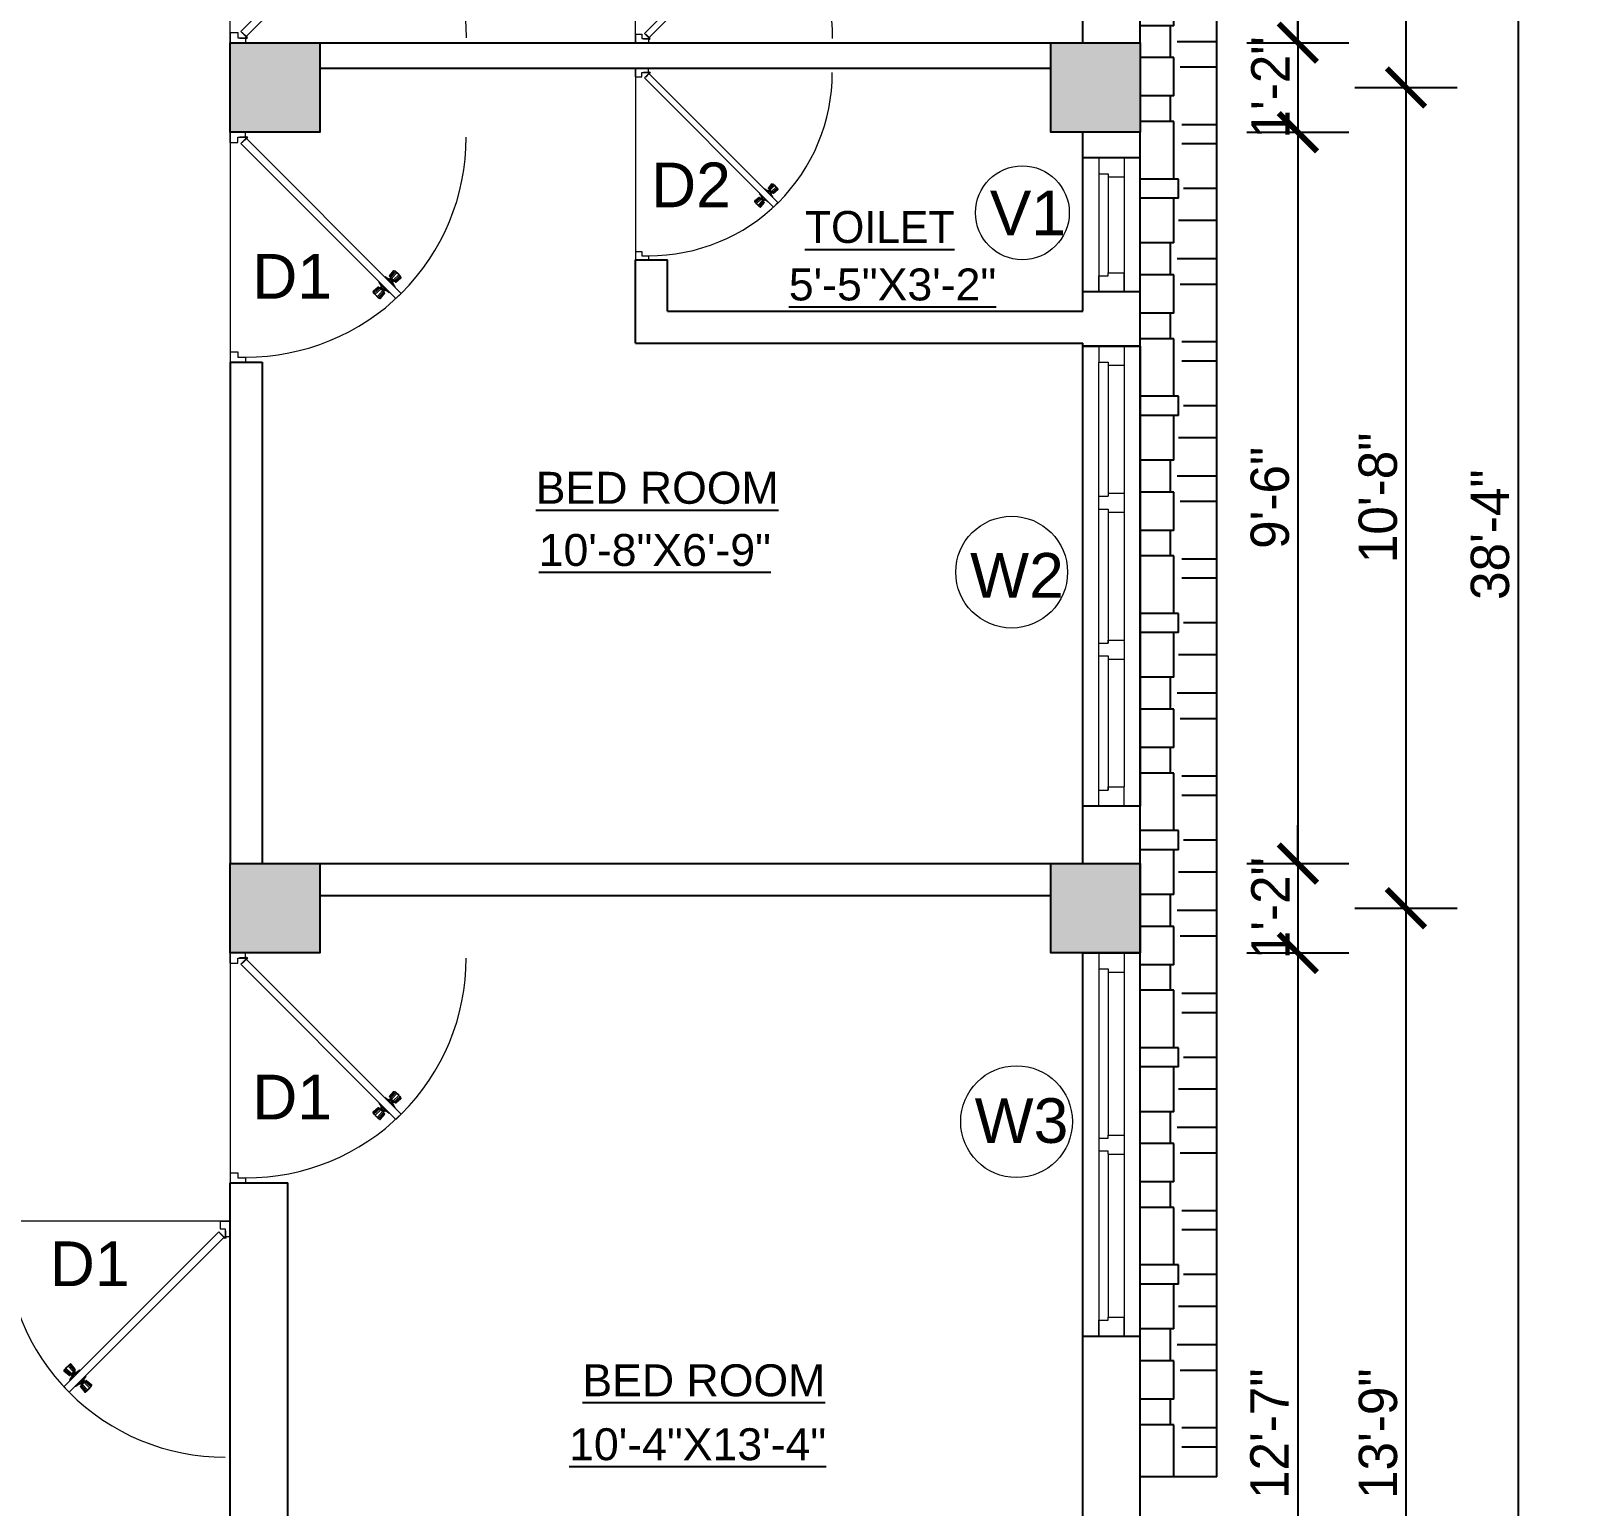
# Model space of a CAD drawing. Header units: inches. Extents: x 1397 to 20304, y -27267 to -746.
# Drawn here: x 10297.1 to 10537.9, y -18776.2 to -18545.3 of the extents above; entities that cross this region are included whole.
import ezdxf

# ---------------------------------------------------------------- set-up
doc = ezdxf.new("R2010")
doc.units = ezdxf.units.IN
doc.header["$LTSCALE"] = 17
doc.header["$MEASUREMENT"] = 0
for name, color, linetype, lineweight in [('25 BOT BAR', 12, 'Continuous', 25), ('DOOR & WIN', 1, 'Continuous', 25), ('OUTLINE', 1, 'Continuous', 25), ('PUERTAS', 7, 'Continuous', 9), ('TEXT', 231, 'Continuous', 20), ('WINDOW FRAME PLAN', 162, 'Continuous', 18)]:
    doc.layers.add(name, color=color, linetype=linetype, lineweight=lineweight)
doc.styles.add('ARCHITECTURE', font='stylu.ttf')
doc.styles.add('DIMTEXT', font='arial.ttf', dxfattribs={"height": 6})
doc.dimstyles.new('8 SCALE', dxfattribs={"dimscale": 0, "dimtxt": 6, "dimasz": 6, "dimexe": 8, "dimexo": 8, "dimgap": 1.25, "dimtad": 1, "dimdec": 0, "dimzin": 3, "dimdsep": 46, "dimlunit": 4, "dimtxsty": 'ARCHITECTURE', "dimblk": 'ARCHTICK', "dimcen": 8, "dimdle": 8, "dimclrd": 5, "dimclre": 5, "dimclrt": 7, "dimadec": 0, "dimazin": 0, "dimtfac": 0.75, "dimtdec": 0, "dimtix": 1, "dimtmove": 2, "dimatfit": 3, "dimldrblk": 'ARCHTICK', "dimfxl": 8, "dimfxlon": 1, "dimtolj": 1, "dimtzin": 0, "dimlwd": -1, "dimlwe": -1, "dimarcsym": 0})

# ---------------------------------------------------------------- blocks, each defined once
blk = doc.blocks.new('ffddd')
at = {"layer": 'DOOR & WIN'}
for p, q in [((-13345.31, -2388.07), (-13345.31, -2316.07)), ((-13336.31, -2316.07), (-13345.31, -2316.07)), ((-13336.31, -2316.07), (-13336.31, -2388.07)), ((-13336.31, -2388.07), (-13345.31, -2388.07)), ((-13336.31, -2388.07), (-13345.31, -2388.07))]:
    blk.add_line(p, q, dxfattribs=at)
at = {"layer": 'WINDOW FRAME PLAN'}
for p, q in [((-13342.81, -2316.07), (-13342.81, -2318.57)), ((-13338.81, -2316.07), (-13338.81, -2319.07)), ((-13342.81, -2385.57), (-13342.81, -2318.57)), ((-13342.81, -2318.57), (-13341.31, -2318.57)), ((-13341.31, -2318.57), (-13341.31, -2319.07)), ((-13341.31, -2319.07), (-13341.31, -2339.57)), ((-13341.31, -2319.07), (-13338.81, -2319.07)), ((-13338.81, -2319.07), (-13338.81, -2385.07)), ((-13342.81, -2339.57), (-13341.31, -2339.57)), ((-13341.31, -2339.07), (-13338.81, -2339.07)), ((-13342.81, -2341.57), (-13341.31, -2341.57)), ((-13341.31, -2341.57), (-13341.31, -2342.07)), ((-13341.31, -2341.57), (-13341.31, -2362.57)), ((-13341.31, -2342.07), (-13338.81, -2342.07)), ((-13342.81, -2362.57), (-13341.31, -2362.57)), ((-13341.31, -2362.07), (-13338.81, -2362.07)), ((-13341.31, -2362.57), (-13341.31, -2362.07)), ((-13342.81, -2364.57), (-13341.31, -2364.57)), ((-13341.31, -2364.57), (-13341.31, -2385.57)), ((-13341.31, -2365.07), (-13338.81, -2365.07)), ((-13342.81, -2388.07), (-13342.81, -2385.57)), ((-13342.81, -2385.57), (-13341.31, -2385.57)), ((-13341.31, -2385.07), (-13338.81, -2385.07)), ((-13341.31, -2385.57), (-13341.31, -2385.07)), ((-13338.81, -2388.07), (-13338.81, -2385.07))]:
    blk.add_line(p, q, dxfattribs=at)
blk = doc.blocks.new('3ft')
at = {"layer": 'PUERTAS', "color": 6}
for p, q in [((1.01, 2.52), (25.23, 26.74)), ((26.05, 25.92), (25.23, 26.74)), ((26.05, 25.92), (1.77, 1.64)), ((0.72, 1.52), (0.72, 2.44)), ((0.8, 1.52), (0.8, 2.41)), ((1.57, 1.84), (0.94, 2.47)), ((1.63, 1.89), (0.97, 2.55)), ((0, 2.4), (0, 0)), ((0.72, 2.4), (0, 2.4)), ((1.6, 0), (0, 0)), ((0.8, 1.52), (0.72, 1.52)), ((0.8, 1.2), (0.8, 1.52)), ((1.6, 1.2), (0.8, 1.2)), ((1.63, 1.89), (1.57, 1.84)), ((1.77, 1.64), (1.57, 1.84)), ((1.6, 0), (1.6, 1.2)), ((34.4, 0), (34.4, 1.2)), ((34.4, 1.2), (35.2, 1.2)), ((34.4, 0), (36, 0)), ((35.2, 1.2), (35.2, 2.4)), ((35.2, 2.4), (36, 2.4)), ((36, 0), (36, 2.4))]:
    blk.add_line(p, q, dxfattribs=at)
at = {"layer": 'PUERTAS', "color": 1}
for p, q in [((22.58, 26.7), (22.14, 26.26)), ((22.67, 26.73), (22.17, 26.23)), ((22.61, 26.67), (22.58, 26.7)), ((23.45, 25.91), (22.79, 26.73)), ((21.67, 25.73), (22.17, 26.23)), ((22.49, 24.95), (21.67, 25.61)), ((21.7, 25.82), (22.14, 26.26)), ((21.73, 25.79), (21.7, 25.82)), ((22.6, 24.96), (23.02, 25.38)), ((22.61, 24.25), (22.92, 24.72)), ((22.62, 24.13), (22.61, 24.14)), ((22.7, 25.07), (22.71, 25.06)), ((22.82, 25.06), (23.08, 25.32)), ((22.94, 24.95), (22.83, 25.07)), ((22.92, 24.72), (22.92, 24.72)), ((22.93, 24.94), (23.19, 25.21)), ((22.93, 24.84), (22.93, 24.83)), ((23.44, 25.81), (23.02, 25.38)), ((23.34, 25.58), (23.08, 25.32)), ((23.46, 25.47), (23.19, 25.21)), ((23.33, 25.7), (23.34, 25.69)), ((23.45, 25.46), (23.33, 25.57)), ((23.57, 25.47), (23.57, 25.47)), ((24.15, 25.79), (23.68, 25.48)), ((23.68, 25.48), (23.68, 25.48)), ((24.27, 25.78), (24.26, 25.79)), ((24.78, 24.15), (24.51, 23.89)), ((25.11, 24.14), (24.69, 23.71)), ((24.77, 24.14), (24.88, 24.03)), ((24.79, 24.38), (24.78, 24.37)), ((24.78, 24.26), (24.78, 24.26)), ((25.1, 24.84), (24.79, 24.38)), ((25.09, 24.96), (25.1, 24.95)), ((25.22, 24.14), (26.03, 23.48)), ((23.44, 23.31), (23.45, 23.3)), ((23.56, 23.3), (24.03, 23.61)), ((24.03, 23.61), (24.03, 23.62)), ((24.14, 23.62), (24.14, 23.62)), ((24.25, 23.62), (24.51, 23.89)), ((24.26, 23.29), (24.69, 23.71)), ((24.26, 23.63), (24.37, 23.52)), ((24.26, 23.18), (24.92, 22.37)), ((24.37, 23.52), (24.63, 23.77)), ((24.37, 23.4), (24.37, 23.4)), ((24.89, 24.03), (24.63, 23.77)), ((25, 24.03), (25, 24.03)), ((25.04, 22.36), (25.54, 22.86)), ((25.1, 22.42), (25.13, 22.39)), ((25.13, 22.39), (25.57, 22.83)), ((26.04, 23.37), (25.54, 22.86)), ((26.01, 23.27), (25.57, 22.83)), ((25.98, 23.3), (26.01, 23.27))]:
    blk.add_line(p, q, dxfattribs=at)
at = {"layer": 'PUERTAS', "color": 8}
for p, q in [((23.3, 25.66), (22.5, 26.56)), ((23.41, 25.77), (22.65, 26.71)), ((23.46, 25.83), (22.72, 26.75)), ((22.57, 24.94), (21.65, 25.68)), ((22.63, 24.99), (21.69, 25.75)), ((22.74, 25.1), (21.84, 25.9)), ((22.13, 26.28), (21.98, 26.13)), ((22.88, 25.24), (22.01, 26.06)), ((22.13, 26.28), (22.27, 26.42)), ((22.29, 26.41), (22.27, 26.42)), ((23.16, 25.52), (22.34, 26.39)), ((22.69, 24.32), (23.02, 24.83)), ((22.95, 24.96), (22.84, 25.07)), ((22.98, 24.99), (22.86, 25.1)), ((23.03, 25.04), (22.91, 25.15)), ((22.91, 24.53), (23.1, 24.91)), ((23.11, 25.12), (22.99, 25.23)), ((23.13, 24.76), (23.18, 24.99)), ((23.28, 25.3), (23.17, 25.41)), ((23.36, 25.37), (23.25, 25.49)), ((23.31, 24.94), (23.28, 25.08)), ((23.41, 25.43), (23.3, 25.54)), ((23.46, 25.09), (23.32, 25.13)), ((23.44, 25.45), (23.33, 25.56)), ((23.64, 25.27), (23.41, 25.22)), ((23.87, 25.49), (23.49, 25.3)), ((24.08, 25.71), (23.57, 25.38)), ((24.4, 24.15), (24.43, 24.01)), ((24.58, 24.33), (24.52, 24.1)), ((24.8, 24.56), (24.61, 24.18)), ((25.02, 24.77), (24.68, 24.26)), ((24.73, 24.1), (24.85, 23.99)), ((24.76, 24.13), (24.87, 24.02)), ((25.08, 24.1), (26.02, 23.34)), ((25.14, 24.15), (26.06, 23.41)), ((23.63, 23.38), (24.14, 23.72)), ((23.84, 23.6), (24.22, 23.79)), ((24.07, 23.82), (24.3, 23.88)), ((24.25, 24), (24.39, 23.97)), ((24.25, 23.26), (24.99, 22.34)), ((24.27, 23.64), (24.38, 23.53)), ((24.3, 23.67), (24.41, 23.56)), ((24.3, 23.32), (25.06, 22.38)), ((24.35, 23.72), (24.46, 23.61)), ((24.41, 23.43), (25.2, 22.53)), ((24.43, 23.8), (24.54, 23.69)), ((24.55, 23.57), (25.37, 22.7)), ((24.6, 23.97), (24.72, 23.86)), ((24.68, 24.05), (24.79, 23.94)), ((24.83, 23.85), (25.7, 23.03)), ((24.97, 23.99), (25.87, 23.2)), ((25.58, 22.82), (25.43, 22.67)), ((25.58, 22.82), (25.73, 22.97)), ((25.72, 22.98), (25.73, 22.97)), ((0, 0), (36, 0))]:
    blk.add_line(p, q, dxfattribs=at)
at = {"layer": 'PUERTAS', "color": 2}
for p, q in [((21.99, 26.11), (21.98, 26.13)), ((25.42, 22.68), (25.43, 22.67))]:
    blk.add_line(p, q, dxfattribs=at)
at = {"layer": 'PUERTAS', "color": 6}
for radius in [0.155, 0.0752]:
    blk.add_circle((0.82, 2.56), radius, dxfattribs=at)
blk.add_arc((0.82, 2.56), 34.38, 359.7285, 90.0333, dxfattribs=at)
at = {"layer": 'PUERTAS', "color": 1}
for centre, start, end in [((22.73, 26.68), 38.9236, 135), ((22.54, 25.01), 231.0764, 315), ((22.67, 24.2), 135, 225), ((22.77, 25.12), 225, 315), ((22.99, 24.89), 135, 219.7428), ((22.87, 24.78), 315, 39.7428), ((23.28, 25.63), 315, 45), ((23.39, 25.86), 315, 38.9236), ((23.51, 25.41), 50.2572, 135), ((23.62, 25.53), 230.2572, 315), ((24.2, 25.73), 45, 135), ((24.84, 24.31), 135, 219.7428), ((24.72, 24.21), 315, 39.7428), ((25.04, 24.89), 315, 45), ((25.17, 24.08), 51.0764, 135), ((23.51, 23.36), 225, 315), ((24.09, 23.56), 50.2572, 135), ((24.2, 23.68), 230.2572, 315), ((24.32, 23.23), 135, 218.9236), ((24.42, 23.46), 135, 225), ((24.94, 23.98), 45, 135), ((24.98, 22.42), 218.9236, 315), ((25.98, 23.42), 315, 51.0764)]:
    blk.add_arc(centre, 0.08, start, end, dxfattribs=at)
blk = doc.blocks.new('*U2802')
at = {"color": 3, "xscale": -1}
blk.add_blockref('3ft', (42, 0), dxfattribs=at)
blk = doc.blocks.new("5'")
at = {"layer": 'WINDOW FRAME PLAN'}
for p, q in [((10026.35, -7897.24), (10086.35, -7897.24)), ((10026.35, -7897.24), (10026.35, -7901.24)), ((10026.35, -7897.24), (10029.35, -7897.24)), ((10029.35, -7899.74), (10029.35, -7897.24)), ((10054.85, -7899.74), (10054.85, -7897.24)), ((10054.85, -7897.24), (10057.85, -7897.24)), ((10057.85, -7899.74), (10057.85, -7897.24)), ((10086.35, -7897.24), (10083.35, -7897.24)), ((10083.35, -7899.74), (10083.35, -7897.24)), ((10086.35, -7897.24), (10086.35, -7901.24)), ((10028.85, -7901.24), (10028.85, -7899.74)), ((10028.85, -7899.74), (10029.35, -7899.74)), ((10029.35, -7899.74), (10054.85, -7899.74)), ((10055.35, -7899.74), (10054.85, -7899.74)), ((10055.35, -7901.24), (10055.35, -7899.74)), ((10057.35, -7901.24), (10057.35, -7899.74)), ((10057.85, -7899.74), (10057.35, -7899.74)), ((10057.85, -7899.74), (10083.35, -7899.74)), ((10083.85, -7899.74), (10083.35, -7899.74)), ((10083.85, -7901.24), (10083.85, -7899.74)), ((10026.35, -7901.24), (10086.35, -7901.24)), ((10026.35, -7901.24), (10028.85, -7901.24)), ((10086.35, -7901.24), (10083.85, -7901.24))]:
    blk.add_line(p, q, dxfattribs=at)
blk = doc.blocks.new('2ft6in')
at = {"layer": 'PUERTAS', "color": 2}
for p, q in [((0.84, 2.1), (21.02, 22.28)), ((18.33, 21.76), (18.31, 21.77)), ((21.71, 21.6), (21.02, 22.28)), ((21.71, 21.6), (1.47, 1.37)), ((21.18, 18.9), (21.2, 18.89)), ((0, 2), (0, 0)), ((0.6, 2), (0, 2)), ((1.33, 0), (0, 0)), ((0.6, 1.26), (0.6, 2.04)), ((0.67, 1.26), (0.6, 1.26)), ((0.67, 1.26), (0.67, 2.01)), ((0.67, 1), (0.67, 1.26)), ((1.33, 1), (0.67, 1)), ((1.31, 1.53), (0.79, 2.06)), ((1.36, 1.58), (0.81, 2.12)), ((1.36, 1.58), (1.31, 1.53)), ((1.47, 1.37), (1.31, 1.53)), ((1.33, 0), (1.33, 1)), ((28.67, 0), (28.67, 1)), ((28.67, 1), (29.33, 1)), ((28.67, 0), (30, 0)), ((29.33, 1), (29.33, 2)), ((29.33, 2), (30, 2)), ((30, 0), (30, 2))]:
    blk.add_line(p, q, dxfattribs=at)
at = {"layer": 'PUERTAS', "color": 1}
for p, q in [((18.06, 21.44), (18.48, 21.86)), ((18.08, 21.51), (18.45, 21.88)), ((18.82, 22.25), (18.45, 21.88)), ((18.9, 22.28), (18.48, 21.86)), ((18.84, 22.23), (18.82, 22.25)), ((19.54, 21.59), (18.99, 22.27)), ((18.74, 20.79), (18.06, 21.34)), ((18.11, 21.49), (18.08, 21.51)), ((18.83, 20.8), (19.18, 21.15)), ((18.84, 20.21), (19.1, 20.6)), ((18.85, 20.11), (18.84, 20.12)), ((18.92, 20.89), (18.93, 20.88)), ((19.02, 20.88), (19.24, 21.1)), ((19.12, 20.8), (19.03, 20.89)), ((19.1, 20.7), (19.11, 20.69)), ((19.1, 20.6), (19.1, 20.6)), ((19.11, 20.79), (19.33, 21.01)), ((19.54, 21.5), (19.18, 21.15)), ((19.45, 21.31), (19.24, 21.1)), ((19.55, 21.22), (19.33, 21.01)), ((19.45, 21.41), (19.45, 21.41)), ((19.54, 21.22), (19.45, 21.31)), ((19.53, 19.43), (19.54, 19.42)), ((19.64, 21.23), (19.64, 21.23)), ((19.64, 19.42), (20.02, 19.67)), ((19.74, 21.24), (19.73, 21.23)), ((20.12, 21.49), (19.74, 21.24)), ((20.02, 19.67), (20.03, 19.68)), ((20.12, 19.68), (20.12, 19.68)), ((20.21, 19.69), (20.43, 19.9)), ((20.22, 21.48), (20.22, 21.49)), ((20.22, 19.41), (20.57, 19.76)), ((20.22, 19.69), (20.31, 19.6)), ((20.22, 19.32), (20.76, 18.64)), ((20.31, 19.6), (20.52, 19.81)), ((20.31, 19.5), (20.31, 19.5)), ((20.65, 20.12), (20.43, 19.9)), ((20.74, 20.03), (20.52, 19.81)), ((20.93, 20.11), (20.57, 19.76)), ((20.64, 20.11), (20.73, 20.02)), ((20.66, 20.31), (20.65, 20.31)), ((20.65, 20.21), (20.65, 20.22)), ((20.91, 20.7), (20.66, 20.31)), ((20.84, 20.02), (20.83, 20.03)), ((20.91, 20.8), (20.91, 20.79)), ((21.02, 20.12), (21.7, 19.57)), ((21.7, 19.47), (21.28, 19.05)), ((21.67, 19.4), (21.31, 19.03)), ((21.65, 19.42), (21.67, 19.4)), ((20.86, 18.63), (21.28, 19.05)), ((20.91, 18.68), (20.94, 18.66)), ((20.94, 18.66), (21.31, 19.03))]:
    blk.add_line(p, q, dxfattribs=at)
at = {"layer": 'PUERTAS', "color": 8}
for p, q in [((18.44, 21.9), (18.31, 21.77)), ((19.07, 21.03), (18.34, 21.72)), ((18.44, 21.9), (18.56, 22.02)), ((18.58, 22.01), (18.56, 22.02)), ((19.3, 21.26), (18.61, 22)), ((19.42, 21.38), (18.75, 22.14)), ((19.51, 21.48), (18.88, 22.26)), ((19.55, 21.53), (18.93, 22.3)), ((18.81, 20.78), (18.04, 21.4)), ((18.86, 20.83), (18.08, 21.46)), ((18.95, 20.92), (18.2, 21.58)), ((18.91, 20.27), (19.19, 20.69)), ((19.13, 20.8), (19.03, 20.9)), ((19.15, 20.82), (19.05, 20.92)), ((19.09, 20.44), (19.25, 20.76)), ((19.19, 20.87), (19.1, 20.96)), ((19.25, 20.93), (19.16, 21.02)), ((19.28, 20.63), (19.32, 20.83)), ((19.4, 21.08), (19.31, 21.17)), ((19.47, 21.15), (19.38, 21.24)), ((19.43, 20.78), (19.4, 20.9)), ((19.51, 21.19), (19.42, 21.28)), ((19.55, 20.91), (19.43, 20.94)), ((19.53, 21.21), (19.44, 21.3)), ((19.7, 21.06), (19.51, 21.01)), ((19.89, 21.24), (19.58, 21.08)), ((20.07, 21.42), (19.64, 21.15)), ((19.69, 19.49), (20.12, 19.76)), ((19.87, 19.67), (20.18, 19.83)), ((20.06, 19.85), (20.25, 19.9)), ((20.21, 20), (20.33, 19.97)), ((20.21, 19.38), (20.83, 18.61)), ((20.23, 19.7), (20.32, 19.61)), ((20.25, 19.72), (20.34, 19.63)), ((20.25, 19.43), (20.88, 18.65)), ((20.29, 19.76), (20.38, 19.67)), ((20.33, 20.13), (20.36, 20.01)), ((20.34, 19.53), (21, 18.77)), ((20.36, 19.83), (20.45, 19.74)), ((20.48, 20.28), (20.44, 20.08)), ((20.46, 19.64), (21.14, 18.91)), ((20.5, 19.98), (20.6, 19.89)), ((20.67, 20.47), (20.51, 20.15)), ((20.85, 20.64), (20.57, 20.22)), ((20.57, 20.04), (20.66, 19.95)), ((20.61, 20.09), (20.7, 19.99)), ((20.63, 20.11), (20.72, 20.01)), ((20.69, 19.87), (21.42, 19.19)), ((20.81, 19.99), (21.56, 19.33)), ((20.9, 20.08), (21.68, 19.45)), ((20.95, 20.13), (21.72, 19.51)), ((21.32, 19.01), (21.2, 18.89)), ((21.32, 19.01), (21.44, 19.14)), ((21.43, 19.15), (21.44, 19.14)), ((0, 0), (30, 0))]:
    blk.add_line(p, q, dxfattribs=at)
at = {"layer": 'PUERTAS', "color": 2}
for radius in [0.129, 0.0627]:
    blk.add_circle((0.68, 2.14), radius, dxfattribs=at)
at = {"layer": 'PUERTAS', "color": 8}
blk.add_arc((0.68, 2.14), 28.65, 359.7285, 90.0333, dxfattribs=at)
at = {"layer": 'PUERTAS', "color": 1}
for centre, start, end in [((18.94, 22.23), 38.9236, 135), ((18.78, 20.84), 231.0764, 315), ((18.89, 20.16), 135, 225), ((18.97, 20.93), 225, 315), ((19.16, 20.74), 135, 219.7428), ((19.06, 20.65), 315, 39.7428), ((19.4, 21.36), 315, 45), ((19.49, 21.55), 315, 38.9236), ((19.59, 19.47), 225, 315), ((19.6, 21.18), 50.2572, 135), ((19.68, 21.28), 230.2572, 315), ((20.07, 19.63), 50.2572, 135), ((20.17, 21.44), 45, 135), ((20.16, 19.73), 230.2572, 315), ((20.27, 19.36), 135, 218.9236), ((20.35, 19.55), 135, 225), ((20.7, 20.26), 135, 219.7428), ((20.6, 20.17), 315, 39.7428), ((20.78, 19.98), 45, 135), ((20.87, 20.75), 315, 45), ((20.98, 20.07), 51.0764, 135), ((21.65, 19.52), 315, 51.0764), ((20.82, 18.68), 218.9236, 315)]:
    blk.add_arc(centre, 0.0667, start, end, dxfattribs=at)
blk = doc.blocks.new('*U2794')
at = {"color": 3, "xscale": -1}
blk.add_blockref('2ft6in', (42, 0), dxfattribs=at)
blk = doc.blocks.new('_ArchTick')
at = {"color": 0, "linetype": 'ByBlock', "const_width": 0.15}
blk.add_lwpolyline([(-0.5, -0.5), (0.5, 0.5)], dxfattribs=at)
blk = doc.blocks.new('*D3293')
at = {"layer": '25 BOT BAR', "color": 5, "transparency": 16777216}
for p, q in [((10495.43, -18400.16), (10495.43, -18555.16)), ((10487.43, -18408.16), (10503.43, -18408.16)), ((10487.43, -18547.16), (10503.43, -18547.16))]:
    blk.add_line(p, q, dxfattribs=at)
at = {"layer": 'Defpoints', "color": 0, "transparency": 16777216}
for p in [(10470.75, -18408.16), (10470.75, -18547.16), (10495.43, -18547.16)]:
    blk.add_point(p, dxfattribs=at)
at = {"layer": '25 BOT BAR', "color": 5, "transparency": 16777216, "xscale": 6, "yscale": 6, "zscale": 6}
for p, rotation in [((10495.43, -18408.16), 90), ((10495.43, -18547.16), 270)]:
    blk.add_blockref('_ArchTick', p, dxfattribs=dict(at, rotation=rotation))
at = {"layer": '25 BOT BAR', "color": 7, "transparency": 16777216, "insert": (10490.97, -18477.66), "char_height": 6, "attachment_point": 5, "rotation": 90, "style": 'ARCHITECTURE'}
blk.add_mtext('\\A1;11\'-7"', dxfattribs=at)
blk = doc.blocks.new('*D3294')
at = {"layer": '25 BOT BAR', "color": 5, "transparency": 16777216}
for p, q in [((10495.43, -18547.16), (10495.43, -18541.16)), ((10487.43, -18547.16), (10503.43, -18547.16)), ((10495.43, -18547.16), (10495.43, -18561.16)), ((10487.43, -18561.16), (10503.43, -18561.16)), ((10495.43, -18561.16), (10495.43, -18567.16))]:
    blk.add_line(p, q, dxfattribs=at)
at = {"layer": 'Defpoints', "color": 0, "transparency": 16777216}
for p in [(10470.75, -18547.16), (10470.75, -18561.16), (10495.43, -18561.16)]:
    blk.add_point(p, dxfattribs=at)
at = {"layer": '25 BOT BAR', "color": 5, "transparency": 16777216, "xscale": 6, "yscale": 6, "zscale": 6}
for p, rotation in [((10495.43, -18547.16), 270), ((10495.43, -18561.16), 90)]:
    blk.add_blockref('_ArchTick', p, dxfattribs=dict(at, rotation=rotation))
at = {"layer": '25 BOT BAR', "color": 7, "transparency": 16777216, "insert": (10491.12, -18554.16), "char_height": 6, "attachment_point": 5, "rotation": 90, "style": 'ARCHITECTURE'}
blk.add_mtext('\\A1;1\'-2"', dxfattribs=at)
blk = doc.blocks.new('*D3295')
at = {"layer": '25 BOT BAR', "color": 5, "transparency": 16777216}
for p, q in [((10495.43, -18553.16), (10495.43, -18683.64)), ((10487.43, -18561.16), (10503.43, -18561.16)), ((10487.43, -18675.64), (10503.43, -18675.64))]:
    blk.add_line(p, q, dxfattribs=at)
at = {"layer": 'Defpoints', "color": 0, "transparency": 16777216}
for p in [(10470.75, -18561.16), (10470.75, -18675.64), (10495.43, -18675.64)]:
    blk.add_point(p, dxfattribs=at)
at = {"layer": '25 BOT BAR', "color": 5, "transparency": 16777216, "xscale": 6, "yscale": 6, "zscale": 6}
for p, rotation in [((10495.43, -18561.16), 90), ((10495.43, -18675.64), 270)]:
    blk.add_blockref('_ArchTick', p, dxfattribs=dict(at, rotation=rotation))
at = {"layer": '25 BOT BAR', "color": 7, "transparency": 16777216, "insert": (10491.07, -18618.4), "char_height": 6, "attachment_point": 5, "rotation": 90, "style": 'ARCHITECTURE'}
blk.add_mtext('\\A1;9\'-6"', dxfattribs=at)
blk = doc.blocks.new('*D3296')
at = {"layer": '25 BOT BAR', "color": 5, "transparency": 16777216}
for p, q in [((10495.43, -18675.64), (10495.43, -18669.64)), ((10487.43, -18675.64), (10503.43, -18675.64)), ((10495.43, -18675.64), (10495.43, -18689.64)), ((10487.43, -18689.64), (10503.43, -18689.64)), ((10495.43, -18689.64), (10495.43, -18695.64))]:
    blk.add_line(p, q, dxfattribs=at)
at = {"layer": 'Defpoints', "color": 0, "transparency": 16777216}
for p in [(10470.75, -18675.64), (10470.75, -18689.64), (10495.43, -18689.64)]:
    blk.add_point(p, dxfattribs=at)
at = {"layer": '25 BOT BAR', "color": 5, "transparency": 16777216, "xscale": 6, "yscale": 6, "zscale": 6}
for p, rotation in [((10495.43, -18675.64), 270), ((10495.43, -18689.64), 90)]:
    blk.add_blockref('_ArchTick', p, dxfattribs=dict(at, rotation=rotation))
at = {"layer": '25 BOT BAR', "color": 7, "transparency": 16777216, "insert": (10491.12, -18682.64), "char_height": 6, "attachment_point": 5, "rotation": 90, "style": 'ARCHITECTURE'}
blk.add_mtext('\\A1;1\'-2"', dxfattribs=at)
blk = doc.blocks.new('*D3297')
at = {"layer": '25 BOT BAR', "color": 5, "transparency": 16777216}
for p, q in [((10495.43, -18681.64), (10495.43, -18848.16)), ((10487.43, -18689.64), (10503.43, -18689.64)), ((10487.43, -18840.16), (10503.43, -18840.16))]:
    blk.add_line(p, q, dxfattribs=at)
at = {"layer": 'Defpoints', "color": 0, "transparency": 16777216}
for p in [(10470.75, -18689.64), (10470.75, -18840.16), (10495.43, -18840.16)]:
    blk.add_point(p, dxfattribs=at)
at = {"layer": '25 BOT BAR', "color": 5, "transparency": 16777216, "xscale": 6, "yscale": 6, "zscale": 6}
for p, rotation in [((10495.43, -18689.64), 90), ((10495.43, -18840.16), 270)]:
    blk.add_blockref('_ArchTick', p, dxfattribs=dict(at, rotation=rotation))
at = {"layer": '25 BOT BAR', "color": 7, "transparency": 16777216, "insert": (10490.97, -18764.9), "char_height": 6, "attachment_point": 5, "rotation": 90, "style": 'ARCHITECTURE'}
blk.add_mtext('\\A1;12\'-7"', dxfattribs=at)
blk = doc.blocks.new('*D3300')
at = {"layer": '25 BOT BAR', "color": 5, "transparency": 16777216}
for p, q in [((10512.35, -18393.16), (10512.35, -18562.16)), ((10504.35, -18401.16), (10520.35, -18401.16)), ((10504.35, -18554.16), (10520.35, -18554.16))]:
    blk.add_line(p, q, dxfattribs=at)
at = {"layer": 'Defpoints', "color": 0, "transparency": 16777216}
for p in [(10463.75, -18401.16), (10463.75, -18554.16), (10512.35, -18554.16)]:
    blk.add_point(p, dxfattribs=at)
at = {"layer": '25 BOT BAR', "color": 5, "transparency": 16777216, "xscale": 6, "yscale": 6, "zscale": 6}
for p, rotation in [((10512.35, -18401.16), 90), ((10512.35, -18554.16), 270)]:
    blk.add_blockref('_ArchTick', p, dxfattribs=dict(at, rotation=rotation))
at = {"layer": '25 BOT BAR', "color": 7, "transparency": 16777216, "insert": (10508.01, -18477.66), "char_height": 6, "attachment_point": 5, "rotation": 90, "style": 'ARCHITECTURE'}
blk.add_mtext('\\A1;12\'-9"', dxfattribs=at)
blk = doc.blocks.new('*D3301')
at = {"layer": '25 BOT BAR', "color": 5, "transparency": 16777216}
for p, q in [((10512.35, -18546.16), (10512.35, -18690.64)), ((10504.35, -18554.16), (10520.35, -18554.16)), ((10504.35, -18682.64), (10520.35, -18682.64))]:
    blk.add_line(p, q, dxfattribs=at)
at = {"layer": 'Defpoints', "color": 0, "transparency": 16777216}
for p in [(10463.75, -18554.16), (10463.75, -18682.64), (10512.35, -18682.64)]:
    blk.add_point(p, dxfattribs=at)
at = {"layer": '25 BOT BAR', "color": 5, "transparency": 16777216, "xscale": 6, "yscale": 6, "zscale": 6}
for p, rotation in [((10512.35, -18554.16), 90), ((10512.35, -18682.64), 270)]:
    blk.add_blockref('_ArchTick', p, dxfattribs=dict(at, rotation=rotation))
at = {"layer": '25 BOT BAR', "color": 7, "transparency": 16777216, "insert": (10507.98, -18618.4), "char_height": 6, "attachment_point": 5, "rotation": 90, "style": 'ARCHITECTURE'}
blk.add_mtext('\\A1;10\'-8"', dxfattribs=at)
blk = doc.blocks.new('*D3302')
at = {"layer": '25 BOT BAR', "color": 5, "transparency": 16777216}
for p, q in [((10512.35, -18674.64), (10512.35, -18855.16)), ((10504.35, -18682.64), (10520.35, -18682.64)), ((10504.35, -18847.16), (10520.35, -18847.16))]:
    blk.add_line(p, q, dxfattribs=at)
at = {"layer": 'Defpoints', "color": 0, "transparency": 16777216}
for p in [(10463.75, -18682.64), (10463.75, -18847.16), (10512.35, -18847.16)]:
    blk.add_point(p, dxfattribs=at)
at = {"layer": '25 BOT BAR', "color": 5, "transparency": 16777216, "xscale": 6, "yscale": 6, "zscale": 6}
for p, rotation in [((10512.35, -18682.64), 90), ((10512.35, -18847.16), 270)]:
    blk.add_blockref('_ArchTick', p, dxfattribs=dict(at, rotation=rotation))
at = {"layer": '25 BOT BAR', "color": 7, "transparency": 16777216, "insert": (10508, -18764.9), "char_height": 6, "attachment_point": 5, "rotation": 90, "style": 'ARCHITECTURE'}
blk.add_mtext('\\A1;13\'-9"', dxfattribs=at)
blk = doc.blocks.new('*D3303')
at = {"layer": '25 BOT BAR', "color": 5, "transparency": 16777216}
for p, q in [((10529.91, -18386.16), (10529.91, -18862.16)), ((10521.91, -18394.16), (10537.91, -18394.16)), ((10521.91, -18854.16), (10537.91, -18854.16))]:
    blk.add_line(p, q, dxfattribs=at)
at = {"layer": 'Defpoints', "color": 0, "transparency": 16777216}
for p in [(10470.75, -18394.16), (10470.75, -18854.16), (10529.91, -18854.16)]:
    blk.add_point(p, dxfattribs=at)
at = {"layer": '25 BOT BAR', "color": 5, "transparency": 16777216, "xscale": 6, "yscale": 6, "zscale": 6}
for p, rotation in [((10529.91, -18394.16), 90), ((10529.91, -18854.16), 270)]:
    blk.add_blockref('_ArchTick', p, dxfattribs=dict(at, rotation=rotation))
at = {"layer": '25 BOT BAR', "color": 7, "transparency": 16777216, "insert": (10525.53, -18624.16), "char_height": 6, "attachment_point": 5, "rotation": 90, "style": 'ARCHITECTURE'}
blk.add_mtext('\\A1;38\'-4"', dxfattribs=at)
blk = doc.blocks.new('*D3418')
at = {"layer": '25 BOT BAR', "color": 5, "transparency": 16777216}
for p, q in [((10470.75, -18899.11), (10470.75, -18915.11)), ((10482.75, -18899.11), (10482.75, -18915.11)), ((10470.75, -18907.11), (10464.75, -18907.11)), ((10470.75, -18907.11), (10482.75, -18907.11)), ((10482.75, -18907.11), (10488.75, -18907.11))]:
    blk.add_line(p, q, dxfattribs=at)
at = {"layer": 'Defpoints', "color": 0, "transparency": 16777216}
for p in [(10482.75, -18771.64), (10470.75, -18854.16), (10482.75, -18907.11)]:
    blk.add_point(p, dxfattribs=at)
at = {"layer": '25 BOT BAR', "color": 5, "transparency": 16777216, "xscale": 6, "yscale": 6, "zscale": 6}
blk.add_blockref('_ArchTick', (10470.75, -18907.11), dxfattribs=at)
at = {"layer": '25 BOT BAR', "color": 5, "transparency": 16777216, "xscale": 6, "yscale": 6, "zscale": 6, "rotation": 180}
blk.add_blockref('_ArchTick', (10482.75, -18907.11), dxfattribs=at)
at = {"layer": '25 BOT BAR', "color": 7, "transparency": 16777216, "insert": (10476.75, -18902.75), "char_height": 6, "attachment_point": 5, "style": 'ARCHITECTURE'}
blk.add_mtext('\\A1;1\'-0"', dxfattribs=at)
blk = doc.blocks.new('*D3419')
at = {"layer": '25 BOT BAR', "color": 5, "transparency": 16777216}
for p, q in [((10470.75, -18935.57), (10470.75, -18951.57)), ((10482.75, -18935.57), (10482.75, -18951.57)), ((10470.75, -18943.57), (10464.75, -18943.57)), ((10470.75, -18943.57), (10482.75, -18943.57)), ((10482.75, -18943.57), (10488.75, -18943.57))]:
    blk.add_line(p, q, dxfattribs=at)
at = {"layer": 'Defpoints', "color": 0, "transparency": 16777216}
for p in [(10482.75, -18771.64), (10470.75, -18854.16), (10482.75, -18943.57)]:
    blk.add_point(p, dxfattribs=at)
at = {"layer": '25 BOT BAR', "color": 5, "transparency": 16777216, "xscale": 6, "yscale": 6, "zscale": 6}
blk.add_blockref('_ArchTick', (10470.75, -18943.57), dxfattribs=at)
at = {"layer": '25 BOT BAR', "color": 5, "transparency": 16777216, "xscale": 6, "yscale": 6, "zscale": 6, "rotation": 180}
blk.add_blockref('_ArchTick', (10482.75, -18943.57), dxfattribs=at)
at = {"layer": '25 BOT BAR', "color": 7, "transparency": 16777216, "insert": (10476.75, -18939.22), "char_height": 6, "attachment_point": 5, "style": 'ARCHITECTURE'}
blk.add_mtext('\\A1;1\'-0"', dxfattribs=at)

msp = doc.modelspace()

# ---------------------------------------------------------------- hatches: boundary and pattern name
at = {"layer": 'DOOR & WIN'}
h = msp.add_hatch(color=256, dxfattribs=at)
h.dxf.hatch_style = 1
h.paths.add_polyline_path([(10342.29, -18547.16), (10328.29, -18547.16), (10328.29, -18561.16), (10342.29, -18561.16)])
h = msp.add_hatch(color=256, dxfattribs=at)
h.dxf.hatch_style = 1
h.paths.add_polyline_path([(10470.75, -18547.16), (10456.75, -18547.16), (10456.75, -18561.16), (10470.75, -18561.16)])
h = msp.add_hatch(color=256, dxfattribs=at)
h.dxf.hatch_style = 1
h.paths.add_polyline_path([(10342.29, -18675.64), (10328.29, -18675.64), (10328.29, -18689.64), (10342.29, -18689.64)])
h = msp.add_hatch(color=256, dxfattribs=at)
h.dxf.hatch_style = 1
h.paths.add_polyline_path([(10470.75, -18675.64), (10456.75, -18675.64), (10456.75, -18689.64), (10470.75, -18689.64)])
at = {"layer": 'OUTLINE'}
h = msp.add_hatch(dxfattribs=at)
h.set_pattern_fill('AR-RSHKE', color=8, angle=90)
h.paths.add_polyline_path([(10482.75, -18394.16), (10470.75, -18394.16), (10470.75, -18408.16), (10470.75, -18547.16), (10470.75, -18561.16), (10470.75, -18771.64), (10482.75, -18771.64)])

# ---------------------------------------------------------------- linework, layer by layer
at = {"layer": '25 BOT BAR'}
for p, q in [((10470.75, -18565.16), (10461.75, -18565.16)), ((10391.75, -18594.16), (10391.75, -18581.16)), ((10391.75, -18581.16), (10396.75, -18581.16)), ((10396.75, -18589.16), (10396.75, -18581.16)), ((10470.75, -18586.16), (10461.75, -18586.16)), ((10328.29, -18597.16), (10328.29, -18675.64)), ((10328.29, -18597.16), (10333.29, -18597.16)), ((10333.29, -18597.16), (10333.29, -18675.64)), ((10342.29, -18675.64), (10456.75, -18675.64)), ((10342.29, -18680.64), (10456.75, -18680.64)), ((10461.75, -18689.64), (10470.75, -18689.64)), ((10328.29, -18725.64), (10337.29, -18725.64)), ((10461.75, -18749.64), (10470.75, -18749.64)), ((10482.75, -18771.64), (10470.75, -18771.64))]:
    msp.add_line(p, q, dxfattribs=at)
at = {"layer": 'DOOR & WIN'}
for p, q in [((10470.75, -18547.16), (10470.75, -18394.16)), ((10482.75, -18771.64), (10482.75, -18394.16)), ((10461.75, -18547.16), (10461.75, -18513.16)), ((10342.29, -18547.16), (10456.75, -18547.16)), ((10342.29, -18551.16), (10456.75, -18551.16)), ((10461.75, -18589.16), (10461.75, -18561.16)), ((10470.75, -18854.16), (10470.75, -18561.16)), ((10396.75, -18589.16), (10461.75, -18589.16)), ((10391.75, -18594.16), (10461.75, -18594.16)), ((10461.75, -18675.64), (10461.75, -18594.16)), ((10461.75, -18840.16), (10461.75, -18689.64)), ((10328.29, -18731.64), (10328.29, -18725.64)), ((10337.29, -18840.16), (10337.29, -18725.64)), ((10328.29, -18840.16), (10328.29, -18731.64))]:
    msp.add_line(p, q, dxfattribs=at)
at = {"layer": 'OUTLINE'}
msp.add_line((10461.75, -18594.64), (10470.75, -18594.64), dxfattribs=at)
for points in [[(10328.29, -18547.16), (10342.29, -18547.16), (10342.29, -18561.16), (10328.29, -18561.16)], [(10456.75, -18547.16), (10470.75, -18547.16), (10470.75, -18561.16), (10456.75, -18561.16)], [(10328.29, -18675.64), (10342.29, -18675.64), (10342.29, -18689.64), (10328.29, -18689.64)], [(10456.75, -18675.64), (10470.75, -18675.64), (10470.75, -18689.64), (10456.75, -18689.64)]]:
    msp.add_lwpolyline(points, close=True, dxfattribs=at)
at = {"layer": 'TEXT'}
for centre, radius in [((10452.3, -18573.77), 7.35), ((10450.62, -18630.03), 8.75), ((10451.39, -18716.05), 8.75)]:
    msp.add_circle(centre, radius, dxfattribs=at)
at = {"layer": 'WINDOW FRAME PLAN'}
for p, q in [((10464.25, -18565.16), (10464.25, -18586.16)), ((10464.25, -18565.16), (10464.25, -18567.66)), ((10468.25, -18565.16), (10468.25, -18586.16)), ((10468.25, -18565.16), (10468.25, -18568.16)), ((10464.25, -18567.66), (10465.75, -18567.66)), ((10465.75, -18567.66), (10465.75, -18568.16)), ((10465.75, -18568.16), (10465.75, -18583.16)), ((10465.75, -18568.16), (10468.25, -18568.16)), ((10464.25, -18586.16), (10464.25, -18583.66)), ((10464.25, -18583.66), (10465.75, -18583.66)), ((10465.75, -18583.16), (10468.25, -18583.16)), ((10465.75, -18583.66), (10465.75, -18583.16)), ((10468.25, -18586.16), (10468.25, -18583.16))]:
    msp.add_line(p, q, dxfattribs=at)

# ---------------------------------------------------------------- block references
at = {"layer": '25 BOT BAR', "rotation": 270}
msp.add_blockref("5'", (18365.49, -8663.29), dxfattribs=at)
at = {"layer": 'DOOR & WIN', "rotation": 270}
for name, p in [('*U2802', (10328.29, -18505.16)), ('*U2794', (10391.75, -18505.16))]:
    msp.add_blockref(name, p, dxfattribs=at)
at = {"layer": 'DOOR & WIN', "xscale": -1}
for name, p, rotation in [('*U2794', (10391.75, -18593.16), 270), ('*U2802', (10328.29, -18603.16), 270), ('*U2802', (10328.29, -18731.64), 270), ('*U2802', (10286.29, -18731.64), 180)]:
    msp.add_blockref(name, p, dxfattribs=dict(at, rotation=rotation))
at = {"layer": 'OUTLINE'}
msp.add_blockref('ffddd', (23807.06, -16278.58), dxfattribs=at)

# ---------------------------------------------------------------- texts
at = {"layer": 'DOOR & WIN', "char_height": 5, "attachment_point": 5}
for s, insert in [('{\\L\\C7;TOILET}', (10429.97, -18576.03)), ('{\\fArial TUR|b0|i0|c0|p34;\\L\\C7;5\'-5"X3\'-2"}', (10431.97, -18585.03)), ('{\\fArial TUR|b0|i0|c0|p34;\\L\\C7;BED ROOM}', (10395.13, -18616.86)), ('{\\fArial TUR|b0|i0|c0|p34;\\L\\C7;10\'-8"X6\'-9"}', (10394.76, -18626.59)), ('{\\fArial TUR|b0|i0|c162|p34;\\L\\C7; \\fArial TUR|b0|i0|c0|p34;BED \\fArial TUR|b0|i0|c162|p34;ROOM}', (10401.46, -18756.57)), ('{\\fArial TUR|b0|i0|c0|p34;\\L\\C7;10\'-4"X13\'-4"}', (10401.46, -18766.58))]:
    msp.add_mtext(s, dxfattribs=dict(at, insert=insert))
at = {"layer": 'TEXT', "style": 'DIMTEXT'}
for s, p in [('D2', (10394.17, -18572.91)), ('V1', (10447.19, -18577.29)), ('D1', (10331.73, -18587.22)), ('D1', (10331.73, -18715.7)), ('W3', (10444.83, -18719.38)), ('D1', (10300.03, -18741.8))]:
    msp.add_text(s, height=7, dxfattribs=at).set_placement(p)
msp.add_text('W2', height=7, rotation=360, dxfattribs=at).set_placement((10444.12, -18634.03))

# ---------------------------------------------------------------- dimensions: what is measured, and where the dimension line sits
at = {"layer": '25 BOT BAR'}
for base, p1, p2, picture, middle in [((10529.91, -18854.16), (10470.75, -18394.16), (10470.75, -18854.16), '*D3303', (10525.53, -18624.16)), ((10512.35, -18554.16), (10463.75, -18401.16), (10463.75, -18554.16), '*D3300', (10508.01, -18477.66)), ((10495.43, -18547.16), (10470.75, -18408.16), (10470.75, -18547.16), '*D3293', (10490.97, -18477.66)), ((10495.43, -18561.16), (10470.75, -18547.16), (10470.75, -18561.16), '*D3294', (10491.12, -18554.16)), ((10512.35, -18682.64), (10463.75, -18554.16), (10463.75, -18682.64), '*D3301', (10507.98, -18618.4)), ((10495.43, -18675.64), (10470.75, -18561.16), (10470.75, -18675.64), '*D3295', (10491.07, -18618.4)), ((10495.43, -18689.64), (10470.75, -18675.64), (10470.75, -18689.64), '*D3296', (10491.12, -18682.64)), ((10512.35, -18847.16), (10463.75, -18682.64), (10463.75, -18847.16), '*D3302', (10508, -18764.9)), ((10495.43, -18840.16), (10470.75, -18689.64), (10470.75, -18840.16), '*D3297', (10490.97, -18764.9))]:
    dim = msp.add_linear_dim(base=base, p1=p1, p2=p2, angle=90, dimstyle='8 SCALE', override={"dimscale": 1}, dxfattribs=at)
    dim.commit()
    dim.dimension.update_dxf_attribs({"geometry": picture, "text_midpoint": middle})
for base, picture, middle in [((10482.75, -18907.11), '*D3418', (10476.75, -18902.75)), ((10482.75, -18943.57), '*D3419', (10476.75, -18939.22))]:
    dim = msp.add_linear_dim(base=base, p1=(10470.75, -18854.16), p2=(10482.75, -18771.64), dimstyle='8 SCALE', override={"dimscale": 1}, dxfattribs=at)
    dim.commit()
    dim.dimension.update_dxf_attribs({"geometry": picture, "text_midpoint": middle})

doc.saveas('drawing.dxf')
